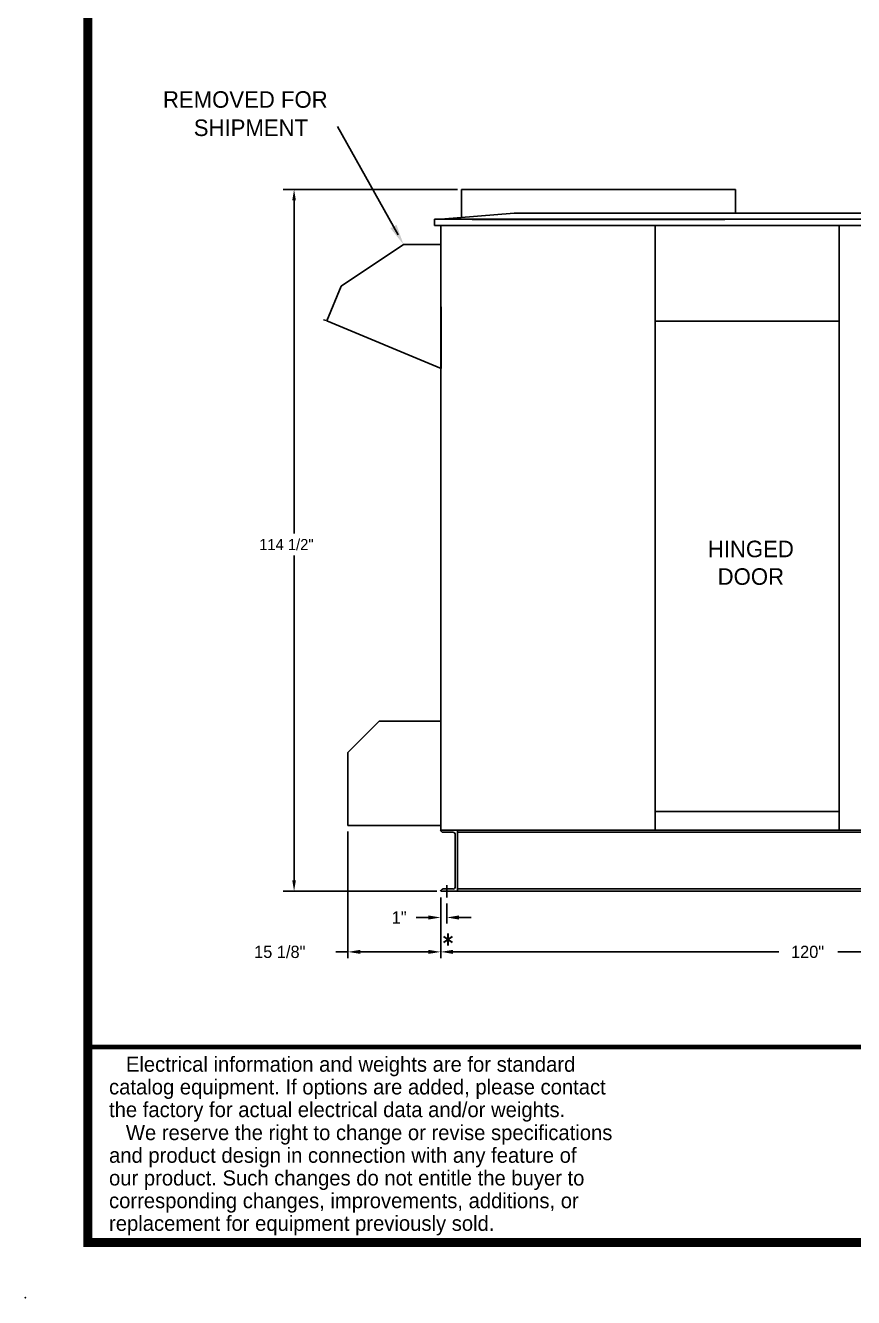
# Model space of a CAD drawing. Header units: inches. Extents: x -229 to 371, y -110 to 269.
# Drawn here: x -229.3 to -94.1, y -110.1 to 97.4 of the extents above; entities that cross this region are included whole.
import ezdxf

# ---------------------------------------------------------------- set-up
doc = ezdxf.new("R2010")
doc.units = ezdxf.units.IN
doc.header["$MEASUREMENT"] = 0
doc.layers.get('0').update_dxf_attribs({"color": 10})
doc.styles.add('ROMANS', font='romans.shx', dxfattribs={"height": 0.125})

msp = doc.modelspace()

# ---------------------------------------------------------------- linework, layer by layer
at = {"color": 1, "ltscale": 5}
for p, q in [((-168.43, 63.21), (-178.31, 80.91)), ((-158.74, 70.64), (-187.22, 70.64)), ((-185.42, 68.84), (-185.42, 14.51)), ((-149.49, 66.77), (-161.49, 65.77)), ((-149.49, 66.77), (-161.49, 65.77)), ((-53.49, 66.77), (-149.49, 66.77)), ((-161.49, 65.77), (-162.49, 65.77)), ((-162.49, 65.77), (-162.49, 64.77)), ((-161.49, 65.77), (-162.49, 65.77)), ((-162.49, 65.77), (-162.49, 64.77)), ((-162.49, 64.77), (-161.49, 64.77)), ((-162.49, 64.77), (-161.49, 64.77)), ((-161.49, 65.77), (-41.49, 65.77)), ((-161.49, 65.77), (-149.49, 65.77)), ((-161.49, 65.77), (-149.49, 65.77)), ((-161.49, -33.86), (-161.49, 64.77)), ((-161.49, 64.77), (-41.49, 64.77)), ((-161.49, -33.86), (-161.49, 64.77)), ((-126.48, -33.86), (-126.48, 64.77)), ((-96.48, -33.86), (-96.48, 64.77)), ((-177.74, 54.84), (-167.55, 61.64)), ((-167.55, 61.64), (-161.49, 61.64)), ((-180.08, 49.18), (-177.74, 54.84)), ((-180.2, 49.23), (-180.6, 49.39)), ((-161.43, 41.45), (-180.08, 49.18)), ((-126.48, 49.14), (-96.48, 49.14)), ((-185.42, -42.06), (-185.42, 10.91)), ((-126.48, -30.86), (-96.48, -30.86)), ((-176.62, -34.11), (-176.62, -54.74)), ((-41.49, -33.86), (-161.49, -33.86)), ((-161.49, -33.86), (-161.49, -33.86)), ((-161.12, -34.23), (-159.49, -34.23)), ((-159.12, -34.61), (-159.12, -43.11)), ((-158.74, -33.86), (-158.74, -43.86)), ((-44.24, -34.23), (-158.74, -34.23)), ((-161.12, -43.48), (-159.49, -43.48)), ((-160.49, -43.86), (-160.49, -42.86)), ((-160.49, -42.86), (-160.49, -44.86)), ((-158.74, -43.48), (-44.24, -43.48)), ((-162.12, -43.86), (-187.22, -43.86)), ((-161.49, -43.86), (-161.49, -43.86)), ((-161.49, -43.86), (-160.49, -43.86)), ((-161.49, -43.86), (-41.49, -43.86)), ((-161.49, -44.86), (-161.49, -54.74)), ((-161.49, -44.86), (-161.49, -49.13)), ((-161.49, -46.01), (-161.49, -54.74)), ((-160.49, -45.86), (-160.49, -49.13)), ((-163.49, -48.13), (-165.49, -48.13)), ((-158.49, -48.13), (-156.49, -48.13)), ((-176.62, -53.74), (-178.62, -53.74)), ((-163.49, -53.74), (-174.62, -53.74)), ((-159.49, -53.74), (-106.32, -53.74)), ((-43.49, -53.74), (-96.66, -53.74))]:
    msp.add_line(p, q, dxfattribs=at)
at = {"color": 1, "linetype": 'Continuous'}
for p, q in [((-113.37, 70.64), (-158.12, 70.64)), ((-158.12, 70.64), (-158.12, 66.05)), ((-113.37, 70.64), (-113.37, 66.77)), ((-115.12, 65.77), (-156.37, 65.77)), ((-115.12, 65.75), (-156.37, 65.75)), ((-176.62, -21.2), (-171.53, -16.11)), ((-171.53, -16.11), (-161.49, -16.11)), ((-176.62, -33.11), (-176.62, -21.2)), ((-161.49, -33.11), (-176.62, -33.11))]:
    msp.add_line(p, q, dxfattribs=at)
at = {"ltscale": 5}
msp.add_line((-161.49, 61.64), (-161.43, 41.45), dxfattribs=at)
at = {"const_width": 1.46}
msp.add_lwpolyline([(-219.07, -101.14), (364.13, -101.14), (364.13, 263.36), (-219.07, 263.36), (-219.07, -101.14)], dxfattribs=at)
at = {"lineweight": 30, "const_width": 0.729}
msp.add_lwpolyline([(-72.41, -69.25), (-219.07, -69.25)], dxfattribs=at)
at = {"color": 1, "ltscale": 5}
for centre, start, end in [((-161.12, -33.86), 180, 270), ((-159.49, -34.61), 0, 90), ((-161.12, -43.86), 90, 180), ((-159.49, -43.11), 270, 0)]:
    msp.add_arc(centre, 0.375, start, end, dxfattribs=at)
msp.add_point((-229.27, -110.13))
for points in [[(-185.72, 68.84), (-185.12, 68.84), (-185.42, 70.64)], [(-169.7, 64.32), (-167.55, 61.64), (-168.71, 64.87)], [(-185.72, -42.06), (-185.12, -42.06), (-185.42, -43.86)], [(-163.49, -47.8), (-163.49, -48.47), (-161.49, -48.13)], [(-158.49, -47.8), (-158.49, -48.47), (-160.49, -48.13)], [(-174.62, -53.41), (-174.62, -54.07), (-176.62, -53.74)], [(-163.49, -53.41), (-163.49, -54.07), (-161.49, -53.74)], [(-159.49, -53.41), (-159.49, -54.07), (-161.49, -53.74)]]:
    msp.add_solid(points, dxfattribs=at)

# ---------------------------------------------------------------- texts
for s, p in [('REMOVED FOR', (-206.82, 83.96)), ('SHIPMENT', (-201.79, 79.35))]:
    msp.add_text(s, height=2.7, dxfattribs=at).set_placement(p)
at = {"color": 1}
for s, height, p in [('114 1/2"', 1.8, (-191.12, 11.81)), ('1"', 2, (-169.49, -49.13)), ('15 1/8"', 2, (-191.95, -54.74)), ('120"', 2, (-104.32, -54.74))]:
    msp.add_text(s, height=height, dxfattribs=at).set_placement(p)
at = {"color": 1, "extrusion": (0, 0, -1), "style": 'ROMANS'}
msp.add_text('*', height=3.36, dxfattribs=at).set_placement((159.16, -54.13))
at = {"lineweight": 30}
for s, p in [('   Electrical information and weights are for standard', (-215.62, -73.3)), ('catalog equipment. If options are added, please contact', (-215.62, -77)), ('the factory for actual electrical data and/or weights.', (-215.62, -80.7)), ('   We reserve the right to change or revise specifications', (-215.62, -84.45)), ('and product design in connection with any feature of', (-215.62, -88.15)), ('our product. Such changes do not entitle the buyer to', (-215.62, -91.85)), ('corresponding changes, improvements, additions, or ', (-215.62, -95.55)), ('replacement for equipment previously sold.', (-215.62, -99.25))]:
    msp.add_text(s, height=2.4672, dxfattribs=at).set_placement(p)
at = {"color": 1, "ltscale": 5, "insert": (-110.87, 9.72), "char_height": 2.7, "attachment_point": 5}
msp.add_mtext('HINGED\\PDOOR', dxfattribs=at)

doc.saveas('drawing.dxf')
